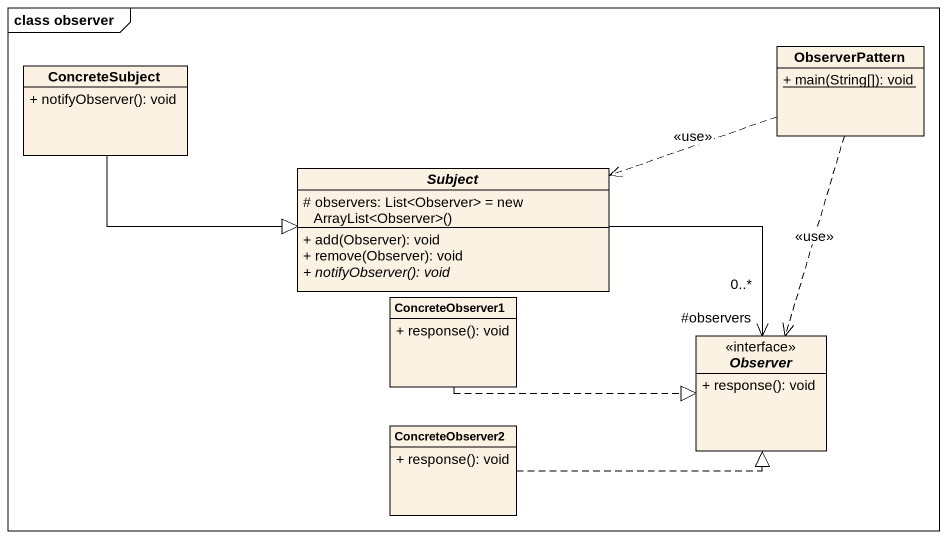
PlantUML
@startuml
mainframe class observer
hide circle
hide empty members
skinparam classAttributeIconSize 0
class ObserverPattern {
  {static} + main(String[]): void
}
class ConcreteSubject {
  + notifyObserver(): void
}
abstract class Subject {
  {field} # observers: List<Observer> = new ArrayList<Observer>()
  + add(Observer): void
  + remove(Observer): void
  {abstract} + notifyObserver(): void
}
class ConcreteObserver1 {
  + response(): void
}
interface Observer <<interface>> {
  + response(): void
}
class ConcreteObserver2 {
  + response(): void
}
ObserverPattern .left.> Subject : <<use>>
ObserverPattern ..> Observer : <<use>>
ConcreteSubject -right-|> Subject
Subject -right-> "#observers\n0..*" Observer
ConcreteObserver1 .right.|> Observer
ConcreteObserver2 .right.|> Observer
@enduml
